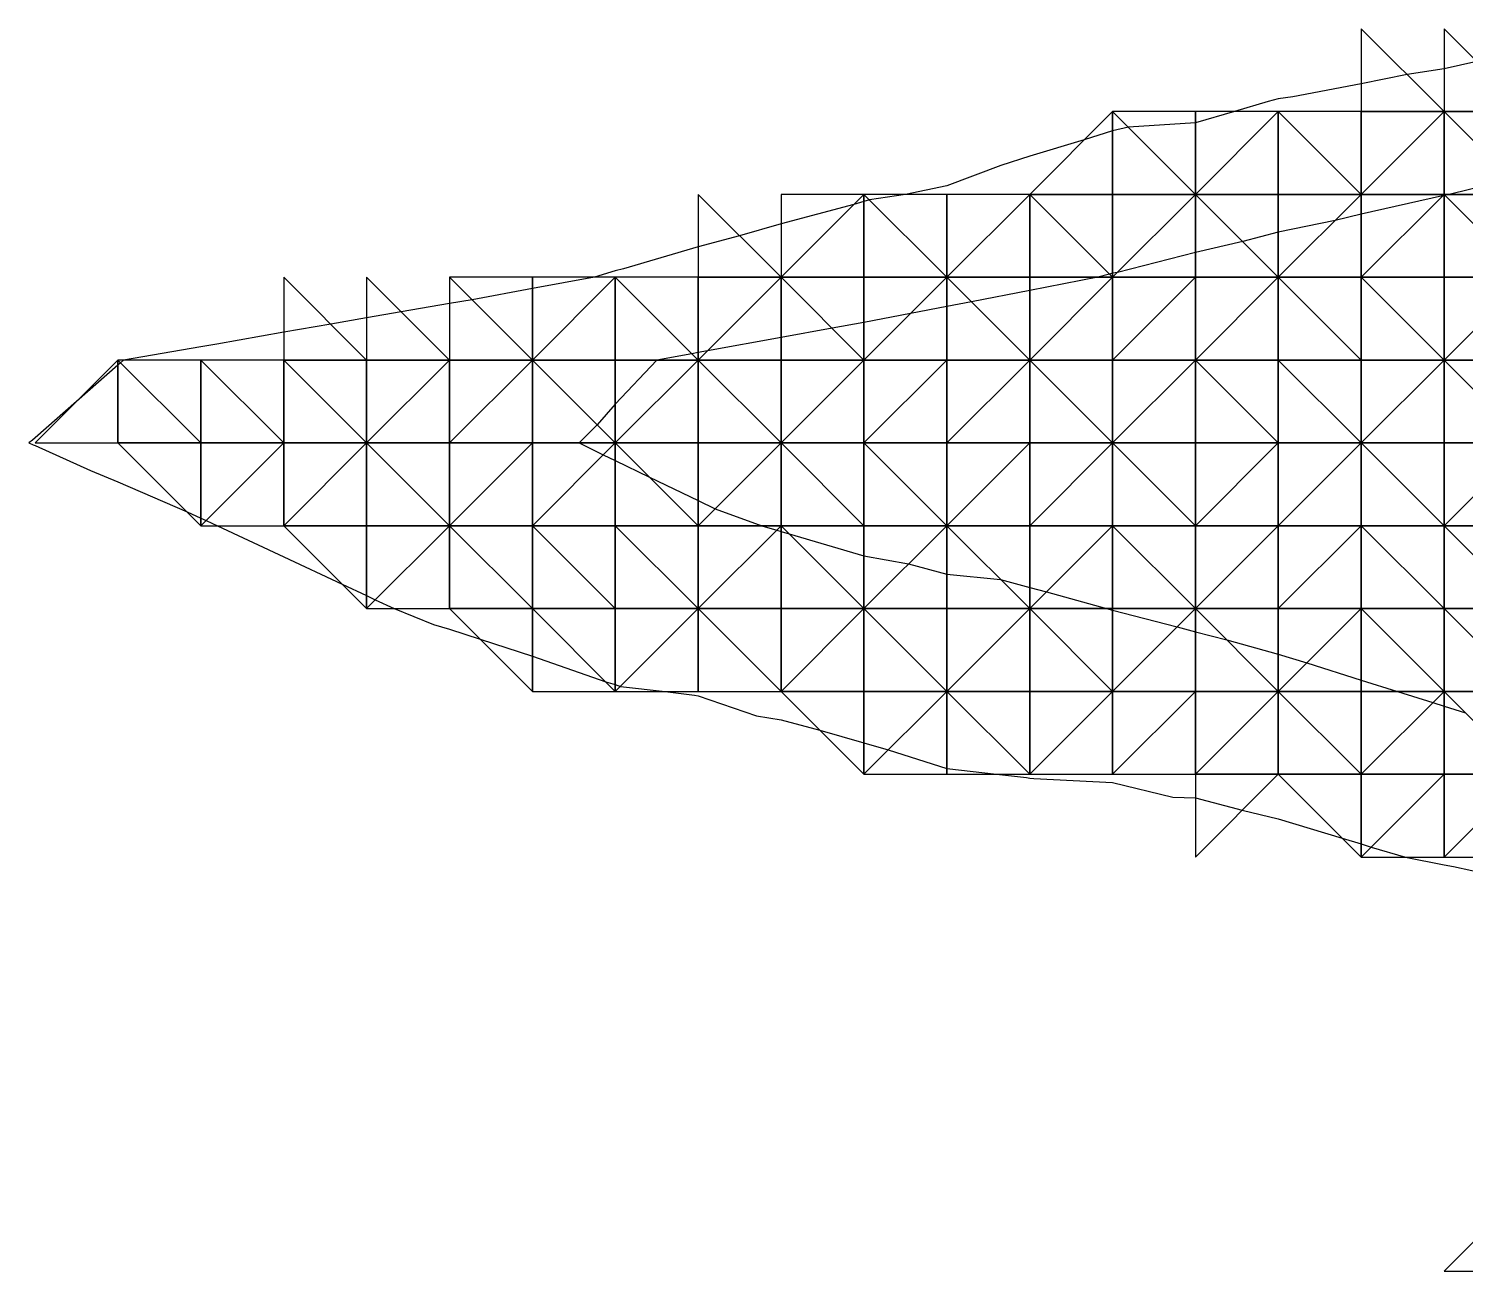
# Model space of a CAD drawing. Header units: metres. Extents: x 4732344 to 4732577, y 2266116 to 2266284.
# Drawn here: x 4732493.74 to 4732502.41, y 2266219.73 to 2266227.23 of the extents above; entities that cross this region are included whole.
import ezdxf

# ---------------------------------------------------------------- set-up
doc = ezdxf.new("R2010")
doc.units = ezdxf.units.M
doc.layers.add('TIN', color=5, linetype='Continuous')

msp = doc.modelspace()

# ---------------------------------------------------------------- linework, layer by layer
at = {"layer": 'lleno', "color": 3}
for points in [[(4732502.0553, 2266226.9587, 1328.4228), (4732501.779, 2266226.9017, 1328.4244), (4732501.3672, 2266226.8232, 1328.4301), (4732501.279, 2266226.8113, 1328.4281), (4732501.2182, 2266226.7958, 1328.4276), (4732501.0143, 2266226.735, 1328.4273), (4732500.779, 2266226.6672, 1328.4267), (4732500.3742, 2266226.6398, 1328.4138), (4732500.279, 2266226.6196, 1328.4125), (4732500.1076, 2266226.5636, 1328.4129), (4732499.779, 2266226.465, 1328.4125), (4732499.6048, 2266226.4092, 1328.4127), (4732499.279, 2266226.2871, 1328.4155), (4732499.029, 2266226.235, 1328.4162), (4732498.8128, 2266226.2012, 1328.4183), (4732498.779, 2266226.1911, 1328.4192), (4732498.718, 2266226.174, 1328.4207), (4732498.279, 2266226.0564, 1328.4304), (4732498.029, 2266225.985, 1328.428), (4732497.779, 2266225.9192, 1328.4249), (4732497.329, 2266225.785, 1328.421), (4732497.279, 2266225.7735, 1328.4202), (4732497.154, 2266225.735, 1328.4193), (4732496.779, 2266225.666, 1328.4114), (4732496.4149, 2266225.5991, 1328.4038), (4732496.279, 2266225.5759, 1328.4008), (4732495.9877, 2266225.5263, 1328.3943), (4732495.779, 2266225.4907, 1328.3897), (4732495.5627, 2266225.4513, 1328.3851), (4732495.279, 2266225.4035, 1328.3829), (4732494.8749, 2266225.3309, 1328.377), (4732494.779, 2266225.3145, 1328.3745), (4732494.3123, 2266225.235, 1328.3622), (4732494.2951, 2266225.2189, 1328.3629), (4732494.279, 2266225.2037, 1328.3635), (4732494.029, 2266224.985, 1328.3654), (4732493.779, 2266224.7663, 1328.3473), (4732493.7623, 2266224.7517, 1328.3461), (4732493.7405, 2266224.735, 1328.3446), (4732493.7676, 2266224.7236, 1328.3453), (4732493.779, 2266224.7189, 1328.3456), (4732494.1123, 2266224.5683, 1328.3537), (4732494.279, 2266224.5006, 1328.358), (4732494.6957, 2266224.3183, 1328.3683), (4732494.779, 2266224.2805, 1328.3703), (4732494.8103, 2266224.2662, 1328.371), (4732494.879, 2266224.235, 1328.3727), (4732495.279, 2266224.0475, 1328.3821), (4732495.6319, 2266223.8821, 1328.3904), (4732495.779, 2266223.8131, 1328.3939), (4732495.8311, 2266223.7871, 1328.395), (4732495.9457, 2266223.735, 1328.3978), (4732496.1828, 2266223.6388, 1328.4039), (4732496.279, 2266223.61, 1328.4068), (4732496.4642, 2266223.5498, 1328.4121), (4732496.779, 2266223.4475, 1328.4211), (4732497.2213, 2266223.2927, 1328.4335), (4732497.279, 2266223.2767, 1328.4352), (4732497.3096, 2266223.2656, 1328.4361), (4732497.579, 2266223.235, 1328.4459), (4732497.7573, 2266223.2133, 1328.4523), (4732497.779, 2266223.2087, 1328.453), (4732498.1319, 2266223.0879, 1328.463), (4732498.279, 2266223.0645, 1328.4681), (4732498.5134, 2266223.0006, 1328.4753), (4732498.779, 2266222.9239, 1328.4833), (4732498.9256, 2266222.8816, 1328.4878), (4732499.279, 2266222.7691, 1328.4982), (4732499.579, 2266222.735, 1328.5091), (4732499.759, 2266222.715, 1328.5156), (4732499.779, 2266222.7106, 1328.5163), (4732499.8046, 2266222.7094, 1328.5173), (4732500.279, 2266222.6862, 1328.5357), (4732500.6417, 2266222.5977, 1328.5472), (4732500.779, 2266222.5921, 1328.5525), (4732501.0613, 2266222.5173, 1328.5612), (4732501.279, 2266222.465, 1328.5681), (4732501.6647, 2266222.3493, 1328.5796), (4732501.779, 2266222.315, 1328.5829), (4732501.8387, 2266222.2947, 1328.5846), (4732502.0457, 2266222.235, 1328.5908), (4732502.279, 2266222.1877, 1328.5986), (4732502.3364, 2266222.1776, 1328.6005), (4732502.779, 2266222.0812, 1328.6149)], [(4732502.4765, 2266227.0375, 1328.4288), (4732502.279, 2266226.9926, 1328.4271), (4732502.0553, 2266226.9587, 1328.4228)], [(4732502.6864, 2266226.3276, 1328.6374), (4732502.3103, 2266226.235, 1328.6352), (4732502.2846, 2266226.2294, 1328.635), (4732502.279, 2266226.2282, 1328.6349), (4732502.2699, 2266226.2259, 1328.6349), (4732501.779, 2266226.1153, 1328.6331), (4732501.6216, 2266226.0776, 1328.6367), (4732501.279, 2266226.0071, 1328.6342), (4732501.0639, 2266225.9501, 1328.6329), (4732500.779, 2266225.885, 1328.6299), (4732500.3078, 2266225.7638, 1328.6266), (4732500.279, 2266225.7588, 1328.6261), (4732500.2603, 2266225.7538, 1328.626), (4732500.1908, 2266225.735, 1328.6256), (4732499.779, 2266225.6545, 1328.6194), (4732499.428, 2266225.586, 1328.6141), (4732499.279, 2266225.5589, 1328.6116), (4732499.0607, 2266225.5167, 1328.6083), (4732498.779, 2266225.4623, 1328.6039), (4732498.5867, 2266225.4273, 1328.6045), (4732498.279, 2266225.3714, 1328.6039), (4732497.8346, 2266225.2906, 1328.5945), (4732497.779, 2266225.281, 1328.5933), (4732497.7405, 2266225.2735, 1328.5925), (4732497.529, 2266225.235, 1328.588), (4732497.279, 2266224.9683, 1328.5966), (4732497.1696, 2266224.8444, 1328.5877), (4732497.0603, 2266224.735, 1328.5793), (4732497.2061, 2266224.6621, 1328.5826), (4732497.279, 2266224.6289, 1328.5843), (4732497.4849, 2266224.5291, 1328.589), (4732497.779, 2266224.3865, 1328.5958), (4732497.881, 2266224.337, 1328.5981), (4732498.1636, 2266224.235, 1328.6059), (4732498.2527, 2266224.2087, 1328.6086), (4732498.279, 2266224.2009, 1328.6093), (4732498.3274, 2266224.1866, 1328.6108), (4732498.779, 2266224.0532, 1328.6243), (4732499.0482, 2266224.0042, 1328.6336), (4732499.279, 2266223.9423, 1328.6407), (4732499.6033, 2266223.9107, 1328.6528), (4732499.779, 2266223.8625, 1328.6583), (4732499.8806, 2266223.8366, 1328.6615), (4732500.2433, 2266223.735, 1328.6726), (4732500.279, 2266223.725, 1328.6737), (4732500.6679, 2266223.6239, 1328.6858), (4732500.779, 2266223.595, 1328.6892), (4732500.9682, 2266223.5458, 1328.6951), (4732501.279, 2266223.4605, 1328.7046), (4732501.4506, 2266223.4066, 1328.7096), (4732501.779, 2266223.3036, 1328.7191), (4732501.9978, 2266223.235, 1328.7255), (4732502.2118, 2266223.1678, 1328.7317), (4732502.279, 2266223.145, 1328.7336), (4732502.4076, 2266223.1064, 1328.7374)]]:
    msp.add_polyline3d(points, dxfattribs=at)
at = {"layer": 'TIN', "color": 5}
for points in [[(4732502.279, 2266226.735, 0.234), (4732501.779, 2266227.235, 0.158), (4732501.779, 2266226.735, 0.221)], [(4732502.279, 2266227.235, 0.168), (4732502.279, 2266226.735, 0.234), (4732502.779, 2266226.735, 0.249)], [(4732500.279, 2266226.735, 0.188), (4732499.779, 2266226.235, 0.223), (4732500.279, 2266226.235, 0.24)], [(4732500.279, 2266226.735, 0.188), (4732500.779, 2266226.235, 0.251), (4732500.779, 2266226.735, 0.192)], [(4732500.279, 2266226.235, 0.24), (4732500.779, 2266226.235, 0.251), (4732500.279, 2266226.735, 0.188)], [(4732501.279, 2266226.235, 0.269), (4732501.279, 2266226.735, 0.209), (4732500.779, 2266226.235, 0.251)], [(4732500.779, 2266226.235, 0.251), (4732501.279, 2266226.735, 0.209), (4732500.779, 2266226.735, 0.192)], [(4732501.779, 2266226.735, 0.221), (4732501.279, 2266226.735, 0.209), (4732501.779, 2266226.235, 0.283)], [(4732501.779, 2266226.235, 0.283), (4732501.279, 2266226.735, 0.209), (4732501.279, 2266226.235, 0.269)], [(4732501.779, 2266226.235, 0.283), (4732502.279, 2266226.735, 0.234), (4732501.779, 2266226.735, 0.221)], [(4732502.279, 2266226.235, 0.299), (4732502.279, 2266226.735, 0.234), (4732501.779, 2266226.235, 0.283)], [(4732502.779, 2266226.235, 0.315), (4732502.279, 2266226.735, 0.234), (4732502.279, 2266226.235, 0.299)], [(4732502.779, 2266226.235, 0.315), (4732502.779, 2266226.735, 0.249), (4732502.279, 2266226.735, 0.234)], [(4732498.279, 2266225.735, 0.236), (4732497.779, 2266226.235, 0.164), (4732497.779, 2266225.735, 0.221)], [(4732498.779, 2266226.235, 0.195), (4732498.279, 2266226.235, 0.18), (4732498.279, 2266225.735, 0.236)], [(4732498.779, 2266225.735, 0.252), (4732498.779, 2266226.235, 0.195), (4732498.279, 2266225.735, 0.236)], [(4732499.279, 2266226.235, 0.205), (4732498.779, 2266226.235, 0.195), (4732499.279, 2266225.735, 0.269)], [(4732499.279, 2266225.735, 0.269), (4732498.779, 2266226.235, 0.195), (4732498.779, 2266225.735, 0.252)], [(4732499.279, 2266225.735, 0.269), (4732499.779, 2266226.235, 0.223), (4732499.279, 2266226.235, 0.205)], [(4732499.279, 2266225.735, 0.269), (4732499.779, 2266225.735, 0.286), (4732499.779, 2266226.235, 0.223)], [(4732500.279, 2266226.235, 0.24), (4732499.779, 2266226.235, 0.223), (4732500.279, 2266225.735, 0.303)], [(4732499.779, 2266226.235, 0.223), (4732499.779, 2266225.735, 0.286), (4732500.279, 2266225.735, 0.303)], [(4732500.279, 2266225.735, 0.303), (4732500.779, 2266226.235, 0.251), (4732500.279, 2266226.235, 0.24)], [(4732500.279, 2266225.735, 0.303), (4732500.779, 2266225.735, 0.321), (4732500.779, 2266226.235, 0.251)], [(4732501.279, 2266226.235, 0.269), (4732500.779, 2266226.235, 0.251), (4732501.279, 2266225.735, 0.337)], [(4732500.779, 2266226.235, 0.251), (4732500.779, 2266225.735, 0.321), (4732501.279, 2266225.735, 0.337)], [(4732501.279, 2266225.735, 0.337), (4732501.779, 2266226.235, 0.283), (4732501.279, 2266226.235, 0.269)], [(4732501.279, 2266225.735, 0.337), (4732501.779, 2266225.735, 0.354), (4732501.779, 2266226.235, 0.283)], [(4732502.279, 2266226.235, 0.299), (4732501.779, 2266226.235, 0.283), (4732501.779, 2266225.735, 0.354)], [(4732501.779, 2266225.735, 0.354), (4732502.279, 2266225.735, 0.372), (4732502.279, 2266226.235, 0.299)], [(4732502.779, 2266225.735, 0.389), (4732502.779, 2266226.235, 0.315), (4732502.279, 2266226.235, 0.299)], [(4732502.279, 2266226.235, 0.299), (4732502.279, 2266225.735, 0.372), (4732502.779, 2266225.735, 0.389)], [(4732495.279, 2266225.735, 0.141), (4732495.279, 2266225.235, 0.23), (4732495.779, 2266225.235, 0.245)], [(4732496.279, 2266225.235, 0.26), (4732495.779, 2266225.735, 0.157), (4732495.779, 2266225.235, 0.245)], [(4732496.279, 2266225.735, 0.172), (4732496.279, 2266225.235, 0.26), (4732496.779, 2266225.235, 0.275)], [(4732496.779, 2266225.235, 0.275), (4732496.779, 2266225.735, 0.188), (4732496.279, 2266225.735, 0.172)], [(4732497.279, 2266225.235, 0.292), (4732497.279, 2266225.735, 0.204), (4732496.779, 2266225.235, 0.275)], [(4732497.279, 2266225.735, 0.204), (4732496.779, 2266225.735, 0.188), (4732496.779, 2266225.235, 0.275)], [(4732497.779, 2266225.235, 0.308), (4732497.279, 2266225.735, 0.204), (4732497.279, 2266225.235, 0.292)], [(4732497.779, 2266225.735, 0.221), (4732497.279, 2266225.735, 0.204), (4732497.779, 2266225.235, 0.308)], [(4732497.779, 2266225.735, 0.221), (4732497.779, 2266225.235, 0.308), (4732498.279, 2266225.735, 0.236)], [(4732498.279, 2266225.735, 0.236), (4732497.779, 2266225.235, 0.308), (4732498.279, 2266225.235, 0.324)], [(4732498.279, 2266225.235, 0.324), (4732498.779, 2266225.235, 0.34), (4732498.279, 2266225.735, 0.236)], [(4732498.279, 2266225.735, 0.236), (4732498.779, 2266225.235, 0.34), (4732498.779, 2266225.735, 0.252)], [(4732498.779, 2266225.235, 0.34), (4732499.279, 2266225.235, 0.357), (4732499.279, 2266225.735, 0.269)], [(4732498.779, 2266225.735, 0.252), (4732498.779, 2266225.235, 0.34), (4732499.279, 2266225.735, 0.269)], [(4732499.779, 2266225.235, 0.373), (4732499.279, 2266225.735, 0.269), (4732499.279, 2266225.235, 0.357)], [(4732499.779, 2266225.735, 0.286), (4732499.279, 2266225.735, 0.269), (4732499.779, 2266225.235, 0.373)], [(4732499.779, 2266225.235, 0.373), (4732500.279, 2266225.735, 0.303), (4732499.779, 2266225.735, 0.286)], [(4732499.779, 2266225.235, 0.373), (4732500.279, 2266225.235, 0.391), (4732500.279, 2266225.735, 0.303)], [(4732500.779, 2266225.235, 0.408), (4732500.779, 2266225.735, 0.321), (4732500.279, 2266225.235, 0.391)], [(4732500.779, 2266225.735, 0.321), (4732500.279, 2266225.735, 0.303), (4732500.279, 2266225.235, 0.391)], [(4732500.779, 2266225.235, 0.408), (4732501.279, 2266225.235, 0.425), (4732501.279, 2266225.735, 0.337)], [(4732501.279, 2266225.735, 0.337), (4732500.779, 2266225.735, 0.321), (4732500.779, 2266225.235, 0.408)], [(4732501.279, 2266225.735, 0.337), (4732501.279, 2266225.235, 0.425), (4732501.779, 2266225.235, 0.443)], [(4732501.779, 2266225.235, 0.443), (4732501.779, 2266225.735, 0.354), (4732501.279, 2266225.735, 0.337)], [(4732501.779, 2266225.735, 0.354), (4732502.279, 2266225.235, 0.457), (4732502.279, 2266225.735, 0.372)], [(4732501.779, 2266225.235, 0.443), (4732502.279, 2266225.235, 0.457), (4732501.779, 2266225.735, 0.354)], [(4732502.779, 2266225.735, 0.389), (4732502.279, 2266225.235, 0.457), (4732502.779, 2266225.235, 0.47)], [(4732502.279, 2266225.735, 0.372), (4732502.279, 2266225.235, 0.457), (4732502.779, 2266225.735, 0.389)], [(4732493.779, 2266224.735, 0.201), (4732494.279, 2266224.735, 0.215), (4732494.279, 2266225.235, 0.199)], [(4732494.779, 2266224.735, 0.23), (4732494.779, 2266225.235, 0.214), (4732494.279, 2266225.235, 0.199)], [(4732494.279, 2266225.235, 0.199), (4732494.279, 2266224.735, 0.215), (4732494.779, 2266224.735, 0.23)], [(4732495.279, 2266224.735, 0.245), (4732495.279, 2266225.235, 0.23), (4732494.779, 2266225.235, 0.214)], [(4732494.779, 2266225.235, 0.214), (4732494.779, 2266224.735, 0.23), (4732495.279, 2266224.735, 0.245)], [(4732495.779, 2266224.735, 0.261), (4732495.279, 2266225.235, 0.23), (4732495.279, 2266224.735, 0.245)], [(4732495.779, 2266225.235, 0.245), (4732495.279, 2266225.235, 0.23), (4732495.779, 2266224.735, 0.261)], [(4732495.779, 2266225.235, 0.245), (4732495.779, 2266224.735, 0.261), (4732496.279, 2266225.235, 0.26)], [(4732495.779, 2266224.735, 0.261), (4732496.279, 2266224.735, 0.276), (4732496.279, 2266225.235, 0.26)], [(4732496.779, 2266225.235, 0.275), (4732496.279, 2266225.235, 0.26), (4732496.279, 2266224.735, 0.276)], [(4732496.779, 2266225.235, 0.275), (4732496.279, 2266224.735, 0.276), (4732496.779, 2266224.735, 0.291)], [(4732496.779, 2266225.235, 0.275), (4732497.279, 2266224.735, 0.307), (4732497.279, 2266225.235, 0.292)], [(4732496.779, 2266224.735, 0.291), (4732497.279, 2266224.735, 0.307), (4732496.779, 2266225.235, 0.275)], [(4732497.279, 2266224.735, 0.307), (4732497.779, 2266225.235, 0.308), (4732497.279, 2266225.235, 0.292)], [(4732497.779, 2266224.735, 0.323), (4732497.779, 2266225.235, 0.308), (4732497.279, 2266224.735, 0.307)], [(4732497.779, 2266225.235, 0.308), (4732498.279, 2266224.735, 0.339), (4732498.279, 2266225.235, 0.324)], [(4732497.779, 2266224.735, 0.323), (4732498.279, 2266224.735, 0.339), (4732497.779, 2266225.235, 0.308)], [(4732498.779, 2266224.735, 0.355), (4732498.779, 2266225.235, 0.34), (4732498.279, 2266224.735, 0.339)], [(4732498.279, 2266224.735, 0.339), (4732498.779, 2266225.235, 0.34), (4732498.279, 2266225.235, 0.324)], [(4732499.279, 2266225.235, 0.357), (4732498.779, 2266225.235, 0.34), (4732498.779, 2266224.735, 0.355)], [(4732499.279, 2266225.235, 0.357), (4732498.779, 2266224.735, 0.355), (4732499.279, 2266224.735, 0.372)], [(4732499.779, 2266225.235, 0.373), (4732499.279, 2266225.235, 0.357), (4732499.279, 2266224.735, 0.372)], [(4732499.279, 2266224.735, 0.372), (4732499.779, 2266224.735, 0.388), (4732499.779, 2266225.235, 0.373)], [(4732500.279, 2266224.735, 0.401), (4732499.779, 2266225.235, 0.373), (4732499.779, 2266224.735, 0.388)], [(4732500.279, 2266225.235, 0.391), (4732499.779, 2266225.235, 0.373), (4732500.279, 2266224.735, 0.401)], [(4732500.779, 2266225.235, 0.408), (4732500.279, 2266225.235, 0.391), (4732500.279, 2266224.735, 0.401)], [(4732500.279, 2266224.735, 0.401), (4732500.779, 2266224.735, 0.415), (4732500.779, 2266225.235, 0.408)], [(4732501.279, 2266224.735, 0.429), (4732501.279, 2266225.235, 0.425), (4732500.779, 2266225.235, 0.408)], [(4732500.779, 2266225.235, 0.408), (4732500.779, 2266224.735, 0.415), (4732501.279, 2266224.735, 0.429)], [(4732501.779, 2266225.235, 0.443), (4732501.279, 2266225.235, 0.425), (4732501.779, 2266224.735, 0.442)], [(4732501.279, 2266225.235, 0.425), (4732501.279, 2266224.735, 0.429), (4732501.779, 2266224.735, 0.442)], [(4732502.279, 2266224.735, 0.455), (4732502.279, 2266225.235, 0.457), (4732501.779, 2266224.735, 0.442)], [(4732501.779, 2266224.735, 0.442), (4732502.279, 2266225.235, 0.457), (4732501.779, 2266225.235, 0.443)], [(4732502.279, 2266225.235, 0.457), (4732502.779, 2266224.735, 0.47), (4732502.779, 2266225.235, 0.47)], [(4732502.279, 2266225.235, 0.457), (4732502.279, 2266224.735, 0.455), (4732502.779, 2266224.735, 0.47)], [(4732494.279, 2266224.735, 0.215), (4732494.779, 2266224.235, 0.197), (4732494.779, 2266224.735, 0.23)], [(4732495.279, 2266224.235, 0.212), (4732495.279, 2266224.735, 0.245), (4732494.779, 2266224.235, 0.197)], [(4732495.279, 2266224.735, 0.245), (4732494.779, 2266224.735, 0.23), (4732494.779, 2266224.235, 0.197)], [(4732495.279, 2266224.235, 0.212), (4732495.779, 2266224.235, 0.227), (4732495.779, 2266224.735, 0.261)], [(4732495.779, 2266224.735, 0.261), (4732495.279, 2266224.735, 0.245), (4732495.279, 2266224.235, 0.212)], [(4732496.279, 2266224.235, 0.243), (4732495.779, 2266224.735, 0.261), (4732495.779, 2266224.235, 0.227)], [(4732496.279, 2266224.235, 0.243), (4732496.279, 2266224.735, 0.276), (4732495.779, 2266224.735, 0.261)], [(4732496.279, 2266224.235, 0.243), (4732496.779, 2266224.235, 0.259), (4732496.779, 2266224.735, 0.291)], [(4732496.779, 2266224.735, 0.291), (4732496.279, 2266224.735, 0.276), (4732496.279, 2266224.235, 0.243)], [(4732497.279, 2266224.235, 0.274), (4732497.279, 2266224.735, 0.307), (4732496.779, 2266224.235, 0.259)], [(4732496.779, 2266224.235, 0.259), (4732497.279, 2266224.735, 0.307), (4732496.779, 2266224.735, 0.291)], [(4732497.279, 2266224.735, 0.307), (4732497.779, 2266224.235, 0.29), (4732497.779, 2266224.735, 0.323)], [(4732497.279, 2266224.235, 0.274), (4732497.779, 2266224.235, 0.29), (4732497.279, 2266224.735, 0.307)], [(4732498.279, 2266224.235, 0.303), (4732498.279, 2266224.735, 0.339), (4732497.779, 2266224.235, 0.29)], [(4732497.779, 2266224.235, 0.29), (4732498.279, 2266224.735, 0.339), (4732497.779, 2266224.735, 0.323)], [(4732498.779, 2266224.735, 0.355), (4732498.279, 2266224.735, 0.339), (4732498.779, 2266224.235, 0.316)], [(4732498.779, 2266224.235, 0.316), (4732498.279, 2266224.735, 0.339), (4732498.279, 2266224.235, 0.303)], [(4732498.779, 2266224.735, 0.355), (4732498.779, 2266224.235, 0.316), (4732499.279, 2266224.235, 0.324)], [(4732499.279, 2266224.735, 0.372), (4732498.779, 2266224.735, 0.355), (4732499.279, 2266224.235, 0.324)], [(4732499.279, 2266224.735, 0.372), (4732499.279, 2266224.235, 0.324), (4732499.779, 2266224.735, 0.388)], [(4732499.779, 2266224.735, 0.388), (4732499.279, 2266224.235, 0.324), (4732499.779, 2266224.235, 0.338)], [(4732499.779, 2266224.235, 0.338), (4732500.279, 2266224.235, 0.351), (4732500.279, 2266224.735, 0.401)], [(4732500.279, 2266224.735, 0.401), (4732499.779, 2266224.735, 0.388), (4732499.779, 2266224.235, 0.338)], [(4732500.279, 2266224.235, 0.351), (4732500.779, 2266224.235, 0.364), (4732500.279, 2266224.735, 0.401)], [(4732500.279, 2266224.735, 0.401), (4732500.779, 2266224.235, 0.364), (4732500.779, 2266224.735, 0.415)], [(4732500.779, 2266224.235, 0.364), (4732501.279, 2266224.235, 0.379), (4732501.279, 2266224.735, 0.429)], [(4732500.779, 2266224.735, 0.415), (4732500.779, 2266224.235, 0.364), (4732501.279, 2266224.735, 0.429)], [(4732501.779, 2266224.735, 0.442), (4732501.279, 2266224.735, 0.429), (4732501.279, 2266224.235, 0.379)], [(4732501.279, 2266224.235, 0.379), (4732501.779, 2266224.235, 0.393), (4732501.779, 2266224.735, 0.442)], [(4732501.779, 2266224.735, 0.442), (4732502.279, 2266224.235, 0.407), (4732502.279, 2266224.735, 0.455)], [(4732501.779, 2266224.735, 0.442), (4732501.779, 2266224.235, 0.393), (4732502.279, 2266224.235, 0.407)], [(4732502.779, 2266224.235, 0.421), (4732502.779, 2266224.735, 0.47), (4732502.279, 2266224.235, 0.407)], [(4732502.779, 2266224.735, 0.47), (4732502.279, 2266224.735, 0.455), (4732502.279, 2266224.235, 0.407)], [(4732495.779, 2266223.735, 0.195), (4732495.779, 2266224.235, 0.227), (4732495.279, 2266224.235, 0.212)], [(4732495.779, 2266224.235, 0.227), (4732495.779, 2266223.735, 0.195), (4732496.279, 2266224.235, 0.243)], [(4732495.779, 2266223.735, 0.195), (4732496.279, 2266223.735, 0.21), (4732496.279, 2266224.235, 0.243)], [(4732496.279, 2266224.235, 0.243), (4732496.279, 2266223.735, 0.21), (4732496.779, 2266223.735, 0.223)], [(4732496.779, 2266223.735, 0.223), (4732496.779, 2266224.235, 0.259), (4732496.279, 2266224.235, 0.243)], [(4732496.779, 2266224.235, 0.259), (4732496.779, 2266223.735, 0.223), (4732497.279, 2266223.735, 0.233)], [(4732497.279, 2266223.735, 0.233), (4732497.279, 2266224.235, 0.274), (4732496.779, 2266224.235, 0.259)], [(4732497.779, 2266223.735, 0.246), (4732497.779, 2266224.235, 0.29), (4732497.279, 2266224.235, 0.274)], [(4732497.779, 2266223.735, 0.246), (4732497.279, 2266224.235, 0.274), (4732497.279, 2266223.735, 0.233)], [(4732498.279, 2266224.235, 0.303), (4732497.779, 2266224.235, 0.29), (4732497.779, 2266223.735, 0.246)], [(4732497.779, 2266223.735, 0.246), (4732498.279, 2266223.735, 0.259), (4732498.279, 2266224.235, 0.303)], [(4732498.779, 2266223.735, 0.272), (4732498.779, 2266224.235, 0.316), (4732498.279, 2266224.235, 0.303)], [(4732498.279, 2266224.235, 0.303), (4732498.279, 2266223.735, 0.259), (4732498.779, 2266223.735, 0.272)], [(4732498.779, 2266223.735, 0.272), (4732499.279, 2266224.235, 0.324), (4732498.779, 2266224.235, 0.316)], [(4732499.279, 2266223.735, 0.283), (4732499.279, 2266224.235, 0.324), (4732498.779, 2266223.735, 0.272)], [(4732499.279, 2266223.735, 0.283), (4732499.779, 2266223.735, 0.287), (4732499.279, 2266224.235, 0.324)], [(4732499.279, 2266224.235, 0.324), (4732499.779, 2266223.735, 0.287), (4732499.779, 2266224.235, 0.338)], [(4732499.779, 2266224.235, 0.338), (4732499.779, 2266223.735, 0.287), (4732500.279, 2266224.235, 0.351)], [(4732500.279, 2266224.235, 0.351), (4732499.779, 2266223.735, 0.287), (4732500.279, 2266223.735, 0.301)], [(4732500.779, 2266223.735, 0.314), (4732500.279, 2266224.235, 0.351), (4732500.279, 2266223.735, 0.301)], [(4732500.779, 2266223.735, 0.314), (4732500.779, 2266224.235, 0.364), (4732500.279, 2266224.235, 0.351)], [(4732501.279, 2266224.235, 0.379), (4732500.779, 2266223.735, 0.314), (4732501.279, 2266223.735, 0.328)], [(4732500.779, 2266224.235, 0.364), (4732500.779, 2266223.735, 0.314), (4732501.279, 2266224.235, 0.379)], [(4732501.279, 2266223.735, 0.328), (4732501.779, 2266223.735, 0.344), (4732501.779, 2266224.235, 0.393)], [(4732501.779, 2266224.235, 0.393), (4732501.279, 2266224.235, 0.379), (4732501.279, 2266223.735, 0.328)], [(4732501.779, 2266224.235, 0.393), (4732501.779, 2266223.735, 0.344), (4732502.279, 2266223.735, 0.358)], [(4732502.279, 2266223.735, 0.358), (4732502.279, 2266224.235, 0.407), (4732501.779, 2266224.235, 0.393)], [(4732502.279, 2266224.235, 0.407), (4732502.779, 2266223.735, 0.371), (4732502.779, 2266224.235, 0.421)], [(4732502.279, 2266224.235, 0.407), (4732502.279, 2266223.735, 0.358), (4732502.779, 2266223.735, 0.371)], [(4732496.779, 2266223.235, 0.183), (4732496.779, 2266223.735, 0.223), (4732496.279, 2266223.735, 0.21)], [(4732497.279, 2266223.735, 0.233), (4732496.779, 2266223.735, 0.223), (4732497.279, 2266223.235, 0.197)], [(4732497.279, 2266223.235, 0.197), (4732496.779, 2266223.735, 0.223), (4732496.779, 2266223.235, 0.183)], [(4732497.779, 2266223.735, 0.246), (4732497.279, 2266223.235, 0.197), (4732497.779, 2266223.235, 0.202)], [(4732497.279, 2266223.735, 0.233), (4732497.279, 2266223.235, 0.197), (4732497.779, 2266223.735, 0.246)], [(4732498.279, 2266223.735, 0.259), (4732497.779, 2266223.735, 0.246), (4732498.279, 2266223.235, 0.215)], [(4732498.279, 2266223.235, 0.215), (4732497.779, 2266223.735, 0.246), (4732497.779, 2266223.235, 0.202)], [(4732498.279, 2266223.235, 0.215), (4732498.779, 2266223.735, 0.272), (4732498.279, 2266223.735, 0.259)], [(4732498.779, 2266223.235, 0.228), (4732498.779, 2266223.735, 0.272), (4732498.279, 2266223.235, 0.215)], [(4732498.779, 2266223.735, 0.272), (4732499.279, 2266223.235, 0.241), (4732499.279, 2266223.735, 0.283)], [(4732498.779, 2266223.235, 0.228), (4732499.279, 2266223.235, 0.241), (4732498.779, 2266223.735, 0.272)], [(4732499.779, 2266223.235, 0.243), (4732499.779, 2266223.735, 0.287), (4732499.279, 2266223.235, 0.241)], [(4732499.279, 2266223.235, 0.241), (4732499.779, 2266223.735, 0.287), (4732499.279, 2266223.735, 0.283)], [(4732500.279, 2266223.235, 0.251), (4732499.779, 2266223.735, 0.287), (4732499.779, 2266223.235, 0.243)], [(4732500.279, 2266223.735, 0.301), (4732499.779, 2266223.735, 0.287), (4732500.279, 2266223.235, 0.251)], [(4732500.279, 2266223.735, 0.301), (4732500.279, 2266223.235, 0.251), (4732500.779, 2266223.735, 0.314)], [(4732500.279, 2266223.235, 0.251), (4732500.779, 2266223.235, 0.264), (4732500.779, 2266223.735, 0.314)], [(4732501.279, 2266223.235, 0.277), (4732500.779, 2266223.735, 0.314), (4732500.779, 2266223.235, 0.264)], [(4732501.279, 2266223.735, 0.328), (4732500.779, 2266223.735, 0.314), (4732501.279, 2266223.235, 0.277)], [(4732501.779, 2266223.235, 0.293), (4732501.779, 2266223.735, 0.344), (4732501.279, 2266223.235, 0.277)], [(4732501.279, 2266223.235, 0.277), (4732501.779, 2266223.735, 0.344), (4732501.279, 2266223.735, 0.328)], [(4732502.279, 2266223.235, 0.309), (4732502.279, 2266223.735, 0.358), (4732501.779, 2266223.735, 0.344)], [(4732501.779, 2266223.235, 0.293), (4732502.279, 2266223.235, 0.309), (4732501.779, 2266223.735, 0.344)], [(4732502.779, 2266223.235, 0.322), (4732502.779, 2266223.735, 0.371), (4732502.279, 2266223.735, 0.358)], [(4732502.279, 2266223.735, 0.358), (4732502.279, 2266223.235, 0.309), (4732502.779, 2266223.235, 0.322)], [(4732498.779, 2266223.235, 0.228), (4732498.279, 2266223.235, 0.215), (4732498.779, 2266222.735, 0.183)], [(4732498.779, 2266222.735, 0.183), (4732499.279, 2266223.235, 0.241), (4732498.779, 2266223.235, 0.228)], [(4732498.779, 2266222.735, 0.183), (4732499.279, 2266222.735, 0.197), (4732499.279, 2266223.235, 0.241)], [(4732499.779, 2266223.235, 0.243), (4732499.279, 2266223.235, 0.241), (4732499.779, 2266222.735, 0.202)], [(4732499.279, 2266223.235, 0.241), (4732499.279, 2266222.735, 0.197), (4732499.779, 2266222.735, 0.202)], [(4732499.779, 2266222.735, 0.202), (4732500.279, 2266223.235, 0.251), (4732499.779, 2266223.235, 0.243)], [(4732499.779, 2266222.735, 0.202), (4732500.279, 2266222.735, 0.204), (4732500.279, 2266223.235, 0.251)], [(4732500.279, 2266222.735, 0.204), (4732500.779, 2266223.235, 0.264), (4732500.279, 2266223.235, 0.251)], [(4732500.779, 2266222.735, 0.214), (4732500.779, 2266223.235, 0.264), (4732500.279, 2266222.735, 0.204)], [(4732501.279, 2266223.235, 0.277), (4732500.779, 2266223.235, 0.264), (4732500.779, 2266222.735, 0.214)], [(4732500.779, 2266222.735, 0.214), (4732501.279, 2266222.735, 0.227), (4732501.279, 2266223.235, 0.277)], [(4732501.279, 2266223.235, 0.277), (4732501.779, 2266222.735, 0.242), (4732501.779, 2266223.235, 0.293)], [(4732501.279, 2266222.735, 0.227), (4732501.779, 2266222.735, 0.242), (4732501.279, 2266223.235, 0.277)], [(4732502.279, 2266222.735, 0.259), (4732502.279, 2266223.235, 0.309), (4732501.779, 2266222.735, 0.242)], [(4732501.779, 2266222.735, 0.242), (4732502.279, 2266223.235, 0.309), (4732501.779, 2266223.235, 0.293)], [(4732502.279, 2266222.735, 0.259), (4732502.779, 2266222.735, 0.274), (4732502.279, 2266223.235, 0.309)], [(4732502.279, 2266223.235, 0.309), (4732502.779, 2266222.735, 0.274), (4732502.779, 2266223.235, 0.322)], [(4732500.779, 2266222.235, 0.165), (4732501.279, 2266222.735, 0.227), (4732500.779, 2266222.735, 0.214)], [(4732501.779, 2266222.235, 0.192), (4732501.779, 2266222.735, 0.242), (4732501.279, 2266222.735, 0.227)], [(4732501.779, 2266222.235, 0.192), (4732502.279, 2266222.235, 0.207), (4732502.279, 2266222.735, 0.259)], [(4732502.279, 2266222.735, 0.259), (4732501.779, 2266222.735, 0.242), (4732501.779, 2266222.235, 0.192)], [(4732502.279, 2266222.235, 0.207), (4732502.779, 2266222.735, 0.274), (4732502.279, 2266222.735, 0.259)], [(4732502.779, 2266222.235, 0.224), (4732502.779, 2266222.735, 0.274), (4732502.279, 2266222.235, 0.207)], [(4732502.779, 2266220.235, -0.113), (4732502.279, 2266219.735, -0.089), (4732502.779, 2266219.735, -0.115)]]:
    msp.add_3dface(points, dxfattribs=at)

doc.saveas('drawing.dxf')
